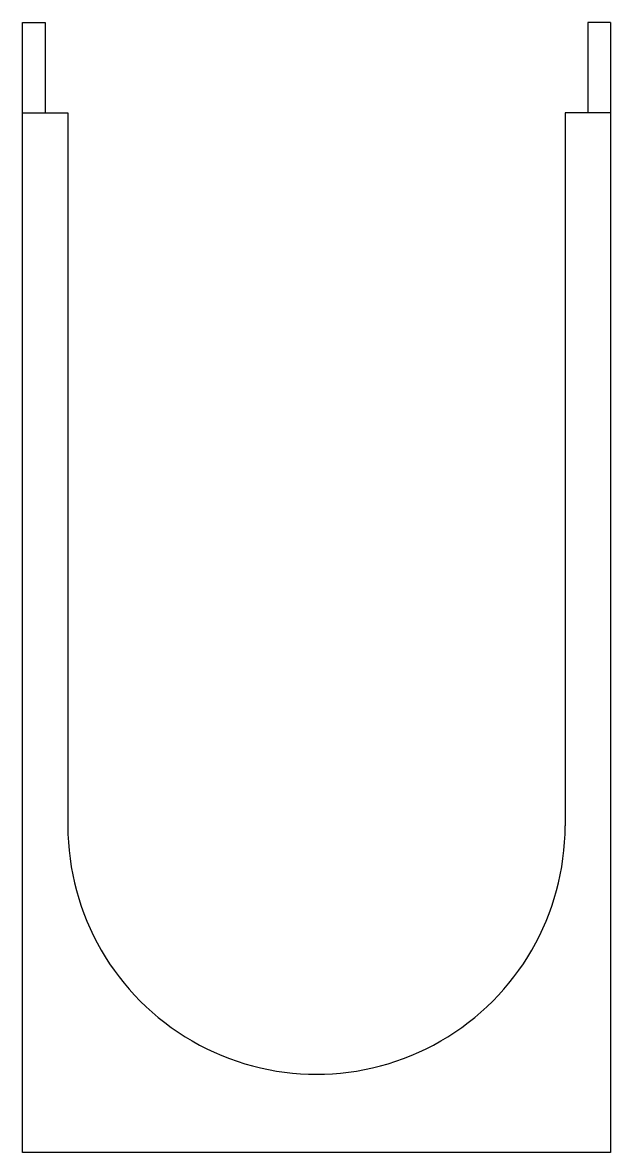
# Model space of a CAD drawing. Header units: metres. Extents: x -0.13 to 0, y 0 to 0.25.
import ezdxf

# ---------------------------------------------------------------- set-up
doc = ezdxf.new("R2010")
doc.units = ezdxf.units.M

msp = doc.modelspace()

# ---------------------------------------------------------------- linework, layer by layer
for p, q in [((-0.1299999999999999, 0.2500000000000001), (-0.1249999999999999, 0.2500000000000001)), ((-0.1249999999999999, 0.2500000000000001), (-0.1249999999999999, 0.2300000000000001)), ((-0.004999999999999886, 0.2500000000000001), (-0.004999999999999886, 0.2300000000000001)), ((1.13686837721616e-16, 0.2500000000000001), (-0.004999999999999886, 0.2500000000000001)), ((-0.1299999999999999, 0.2300000000000001), (-0.1199999999999999, 0.2300000000000001)), ((-0.009999999999999886, 0.2300000000000001), (-0.009999999999999773, 0.0722846559945508)), ((1.13686837721616e-16, 0.2300000000000001), (-0.009999999999999886, 0.2300000000000001))]:
    msp.add_line(p, q)
for points in [[(1.13686837721616e-16, 0.2500000000000001), (1.13686837721616e-16, 5.684341886080802e-17), (-0.1299999999999999, 5.684341886080802e-17), (-0.1299999999999999, 0.2500000000000001)], [(-0.1199999999999998, 0.2300000000000001), (-0.1199999999999996, 0.0722846559945508)]]:
    msp.add_lwpolyline(points)
msp.add_arc((-0.06499999999999966, 0.0722846559945508), 0.05499999999999989, 179.9997358350095, 5.088887490341627e-14)

doc.saveas('drawing.dxf')
